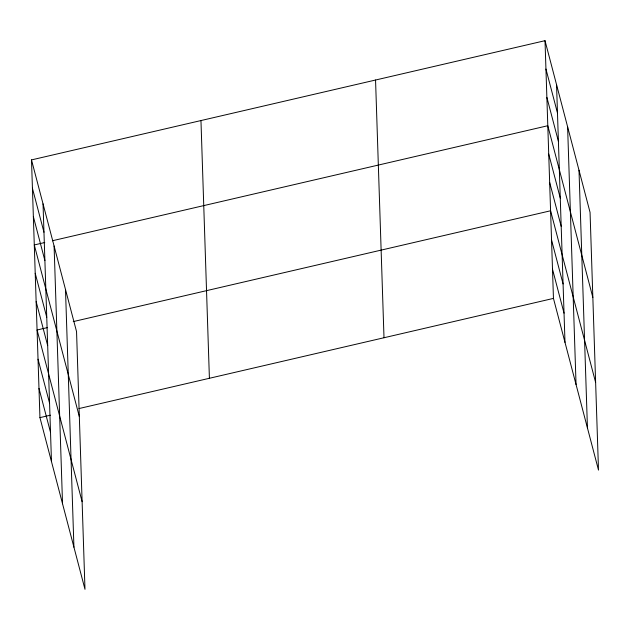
<?xml version="1.0" encoding="UTF-8"?>
<svg xmlns="http://www.w3.org/2000/svg" width="630" height="630" viewBox="0 0 630 630"><rect width="100%" height="100%" fill="white"/><g stroke="black" fill="none" stroke-linecap="round" stroke-linejoin="round"><path stroke-width="0.94" d="M31.5 159.902L76.545 331.6L84.987 589.318L39.942 417.627L31.5 159.902L545.013 40.682L590.058 212.373L598.5 470.098L553.455 298.399L545.013 40.682M44.761 242.518L34.288 244.952L79.333 416.651M52.377 240.755L547.801 125.724L592.846 297.423M47.549 327.568L37.075 330.002L82.12 501.693M73.253 321.599L550.588 210.774L595.626 382.473M39.942 417.627L50.416 415.194M78.978 408.563L553.455 298.399M545.942 69.032L557.479 113.006M546.872 97.374L558.408 141.356M548.73 154.074L560.267 198.048M549.659 182.424L561.196 226.398M551.541 239.983L563.078 283.957M552.502 269.191L564.039 313.165M32.429 188.252L43.966 232.226M33.358 216.602L44.895 260.576M35.217 273.302L46.754 317.276M36.146 301.652L47.683 345.626M38.028 359.21L49.565 403.184M38.989 388.419L50.526 432.393M579.001 170.226L587.443 427.951M567.606 126.803L576.048 384.52M556.55 84.656L564.992 342.373M375.551 80.026L384.001 337.743M200.962 120.558L209.404 378.276M65.489 289.454L73.93 547.171M54.093 246.023L62.535 503.748M43.037 203.876L51.479 461.601"/></g></svg>
